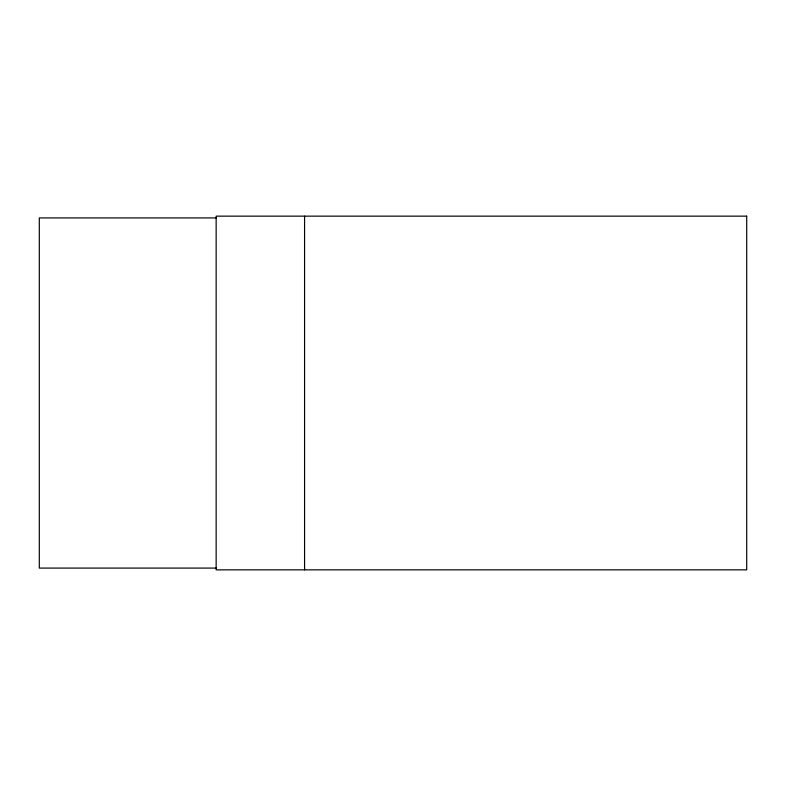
<?xml version="1.0" encoding="UTF-8"?>
<svg xmlns="http://www.w3.org/2000/svg" width="786" height="786" viewBox="0 0 786 786"><rect width="100%" height="100%" fill="white"/><g stroke="black" fill="none" stroke-linecap="round" stroke-linejoin="round"><path stroke-width="1.18" d="M216.15 217.919L39.3 217.919L39.3 568.082L216.15 568.082M304.575 216.15L304.575 569.85M746.7 216.15L216.15 216.15L216.15 569.85L746.7 569.85L746.7 216.15"/></g></svg>
